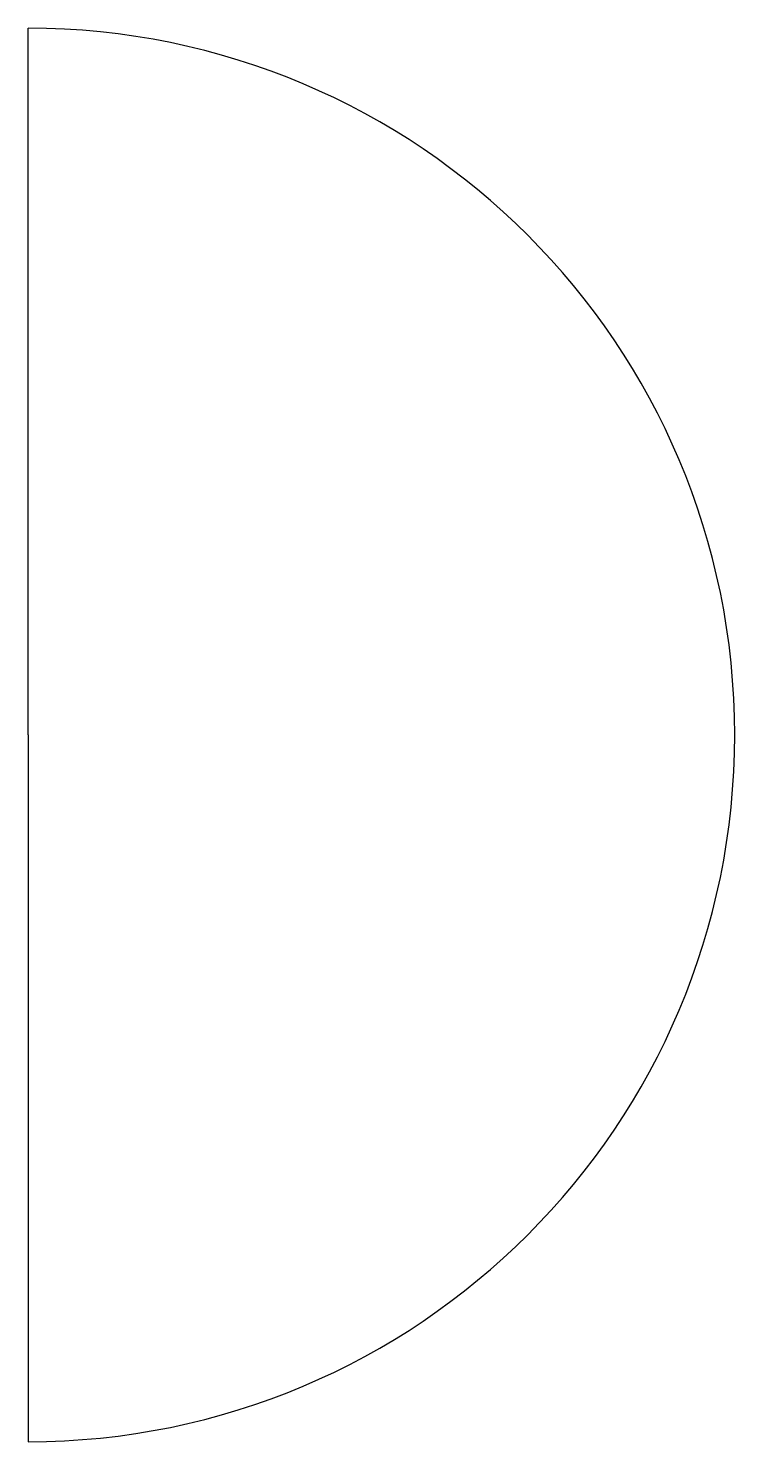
# Model space of a CAD drawing. Header units: millimetres. Extents: x 36.9 to 53.7, y 18.3 to 51.9.
import ezdxf

# ---------------------------------------------------------------- set-up
doc = ezdxf.new("R2010")
doc.units = ezdxf.units.MM
doc.layers.get('0').update_dxf_attribs({"linetype": 'CONTINUOUS'})

msp = doc.modelspace()

# ---------------------------------------------------------------- linework, layer by layer
for q in [(36.915, 51.863), (36.915, 18.318)]:
    msp.add_line((36.915, 35.091), q)
msp.add_arc((36.915, 35.091), 16.772, -90, 90)

doc.saveas('drawing.dxf')
